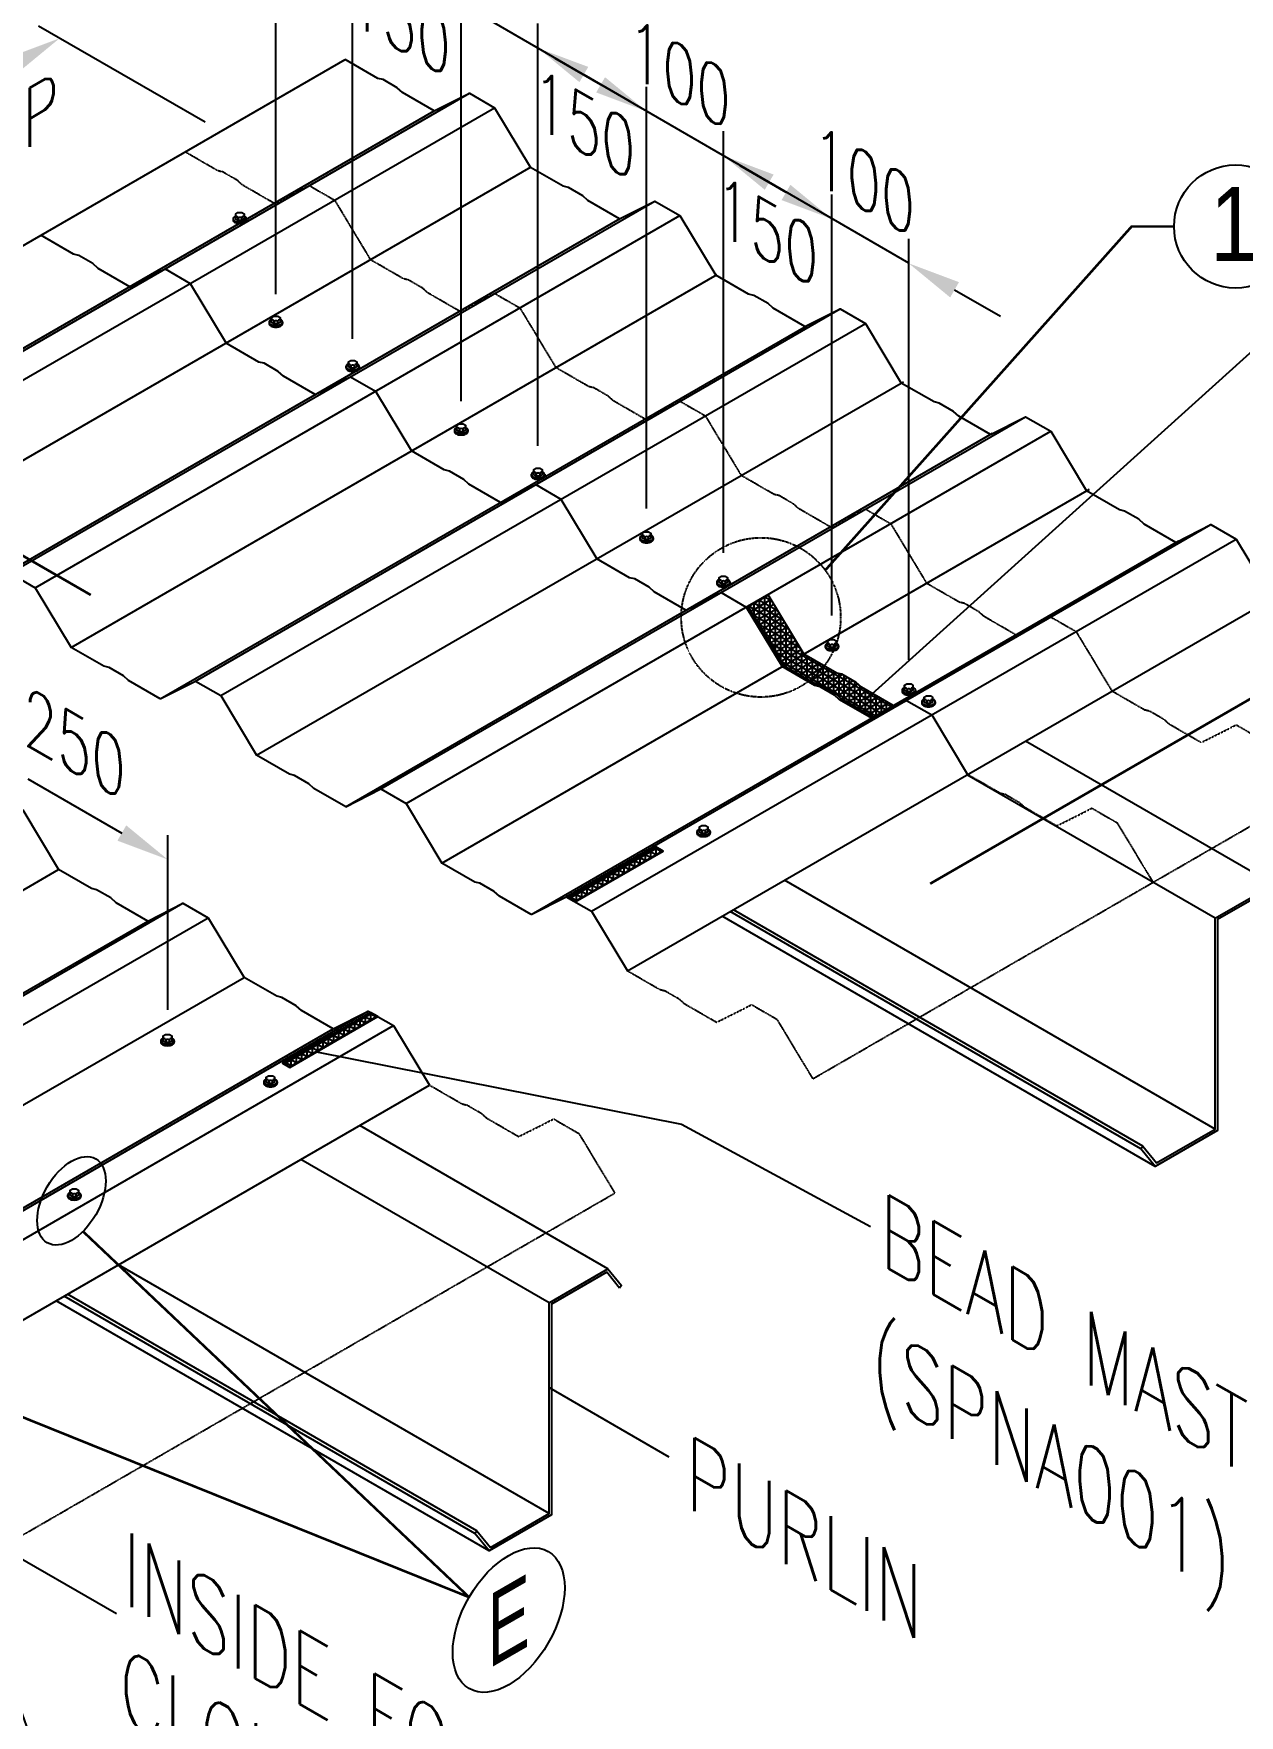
# Model space of a CAD drawing. Header units: millimetres. Extents: x 0 to 2669304, y -3314102 to 0.
# Drawn here: x 2655747 to 2660337, y -3231884 to -3225482 of the extents above; entities that cross this region are included whole.
import ezdxf
from ezdxf.enums import TextEntityAlignment as Align

# ---------------------------------------------------------------- set-up
doc = ezdxf.new("R2010")
doc.units = ezdxf.units.MM
doc.header["$LTSCALE"] = 0.4
doc.header["$MEASUREMENT"] = 0
for name, pattern in [('PHANTOM', [2.5, 1.25, -0.25, 0.25, -0.25, 0.25, -0.25]), ('SHM45-004$0$HIDDEN', [0.375, 0.25, -0.125]), ('SHM45-006$0$HIDDEN', [0.375, 0.25, -0.125])]:
    doc.linetypes.add(name, pattern=pattern)
for name, color, linetype in [('Dim', 7, 'Continuous'), ('MISCEL', 7, 'Continuous'), ('Screws', 3, 'Continuous'), ('SECONDARY', 6, 'Continuous'), ('SHEETING', 150, 'Continuous'), ('SHM45-006$0$SHEETING', 150, 'Continuous'), ('SHM45-006$0$TEXT', 7, 'Continuous')]:
    doc.layers.add(name, color=color, linetype=linetype)
doc.layers.add('TEXT', color=7, linetype='Continuous', lineweight=13)
doc.styles.add('HEADINGS', font='ARIALN.TTF', dxfattribs={"height": 25})
doc.styles.add('ROMANS', font='romans.shx')
doc.dimstyles.new('Standard 1', dxfattribs={"dimtxt": 2.5, "dimasz": 2, "dimexe": 1, "dimexo": 1, "dimgap": 0.5, "dimtad": 1, "dimdec": 0, "dimzin": 0, "dimdsep": 46, "dimtxsty": 'ROMANS', "dimcen": 0, "dimclrd": 2, "dimclre": 2, "dimadec": 0, "dimazin": 0, "dimtfac": 1, "dimtdec": 0, "dimtofl": 0, "dimtmove": 2, "dimatfit": 3, "dimfxl": 0, "dimtolj": 1, "dimtzin": 0, "dimarcsym": 0})

msp = doc.modelspace()

# ---------------------------------------------------------------- hatches: boundary and pattern name
at = {"layer": 'MISCEL'}
h = msp.add_hatch(dxfattribs=at)
h.set_pattern_fill('NET3', color=256, scale=161.227299, angle=30, style=0)
h.set_pattern_definition([(30, (2420196.907, -3269910.692), (-10.0767062, 17.4533671), []), (90, (2420196.907, -3269910.692), (-20.1534124, 4e-15), []), (150, (2420196.907, -3269910.692), (-10.0767062, -17.4533671), [])])
h.paths.add_polyline_path([(2658603.6014, -3227888.48), (2658679.4454, -3227844.6914), (2658542.6395, -3227617.6098), (2658466.7955, -3227661.3983)])
h.paths.add_polyline_path([(2658603.6014, -3227888.48), (2658728.2486, -3227960.4451), (2658804.5276, -3227916.4053), (2658679.8805, -3227844.4403)])
h.paths.add_polyline_path([(2658728.2486, -3227960.4451), (2658748.0641, -3227965.3035), (2658824.3432, -3227921.2638), (2658804.5276, -3227916.4053)])
h.paths.add_polyline_path([(2658748.0641, -3227965.3035), (2658802.2805, -3227996.6053), (2658878.5596, -3227952.5656), (2658824.3432, -3227921.2638)])
h.paths.add_polyline_path([(2658802.2805, -3227996.6053), (2658822.0961, -3228014.6279), (2658898.3751, -3227970.5882), (2658878.5596, -3227952.5656)])
h.paths.add_polyline_path([(2658942.7985, -3228084.3155), (2659019.0775, -3228040.2758), (2658898.3751, -3227970.5882), (2658822.0961, -3228014.6279)])
h = msp.add_hatch(dxfattribs=at)
h.set_pattern_fill('NET3', color=256, scale=161.637837, angle=30, style=0)
h.set_pattern_definition([(30, (2629183.726, -3252754.428), (-10.102365, 17.497809), []), (90, (2629183.726, -3252754.428), (-20.20473, 5e-15), []), (150, (2629183.726, -3252754.428), (-10.102365, -17.497809), [])])
h.paths.add_polyline_path([(2658115.7191, -3228578.5463), (2657781.0195, -3228771.3846), (2657808.3543, -3228787.895), (2658143.6108, -3228594.6496)])
h = msp.add_hatch(dxfattribs=at)
h.set_pattern_fill('NET3', color=256, scale=161.637837, angle=30, style=0)
h.set_pattern_definition([(30, (2628097.851, -3253383.995), (-10.102365, 17.497809), []), (90, (2628097.851, -3253383.995), (-20.20473, 5e-15), []), (150, (2628097.851, -3253383.995), (-10.102365, -17.497809), [])])
h.paths.add_polyline_path([(2657029.8446, -3229208.1137), (2656695.1449, -3229400.952), (2656722.4798, -3229417.4624), (2657057.7362, -3229224.2169)])

# ---------------------------------------------------------------- linework, layer by layer
at = {"color": 2}
msp.add_line((2656062.2227, -3231498.2154), (2654979.1628, -3230872.9105), dxfattribs=at)
msp.add_circle((2660323.2179, -3226216.5346, -1148.1806), 234.3208)
at = {"layer": 'Dim', "color": 2}
for p, q in [((2656668.9608, -3226474.6485), (2656668.9608, -3224864.7569)), ((2656961.6378, -3226643.6256), (2656961.6378, -3225033.734)), ((2657374.669, -3226882.13), (2657374.669, -3225275.3472)), ((2656399.8854, -3225819.7862, 5329.3333), (2655765.709, -3225453.6444, 5329.3333)), ((2657667.3459, -3227051.1071), (2657667.3459, -3225444.3243)), ((2657905.8434, -3225677.3088), (2657731.3097, -3225576.5417)), ((2657841.8796, -3225638.176), (2658016.4133, -3225738.9431)), ((2658080.3771, -3227289.6115), (2658080.3771, -3225684.9912)), ((2658373.054, -3227458.5886), (2658373.054, -3225853.9683)), ((2658611.5515, -3226087.0157), (2658437.0179, -3225986.2486)), ((2658547.5877, -3226047.82), (2658722.1214, -3226148.5871)), ((2658786.0852, -3227697.093), (2658786.0852, -3226094.6981)), ((2659078.7622, -3227866.0701), (2659078.7622, -3226263.6752)), ((2659253.2958, -3226457.5269), (2659427.8295, -3226558.294)), ((2655725.9147, -3228319.1506), (2656083.1218, -3228525.3842)), ((2656257.6555, -3229198.0201), (2656257.6555, -3228533.0666))]:
    msp.add_line(p, q, dxfattribs=at)
at = {"layer": 'Dim'}
msp.add_line((2659078.7622, -3226356.7598), (2656668.9608, -3224957.8416), dxfattribs=at)
at = {"layer": 'Dim', "color": 7, "linetype": 'PHANTOM', "ltscale": 0.2, "const_width": 9.6984}
for points, elevation in [([(2658760.9163, -3227525.1788), (2659927.3889, -3226216.5346), (2660088.8971, -3226216.5346)], -1148.1806), ([(2655964.8958, -3227619.2532), (2654280.7366, -3226646.9034), (2654617.5122, -3226452.4659)], 6365.9122)]:
    msp.add_lwpolyline(points, dxfattribs=dict(at, elevation=elevation))
for points in [[(2659160.1996, -3228718.483), (2661135.0541, -3227578.3003), (2660915.0147, -3227451.2605)], [(2655935.2615, -3230041.8804), (2657405.2884, -3231434.4098)], [(2655083.577, -3230498.2707), (2657405.2884, -3231434.4098)]]:
    msp.add_lwpolyline(points, dxfattribs=at)
at = {"layer": 'Dim', "color": 7, "linetype": 'PHANTOM', "ltscale": 0.2}
msp.add_circle((2658516.2036, -3227704.6113, -1148.1806), 303.4473, dxfattribs=at)
at = {"layer": 'Dim', "color": 7}
for centre, major_axis in [((2655891.4449, -3229925.4104), (-92.1776, -159.6563)), ((2657555.9568, -3231521.3983), (-150.6685, -260.9654))]:
    msp.add_ellipse(centre, major_axis=major_axis, ratio=0.577350269, dxfattribs=at)
at = {"layer": 'Dim', "color": 2}
for points in [[(2655654.9945, -3225571.8648, 5329.3333), (2655688.5835, -3225630.0427, 5329.3333), (2655846.3227, -3225500.1867, 5329.3333)], [(2657858.6741, -3225609.0871), (2657825.0851, -3225667.265), (2657667.3459, -3225537.409)], [(2657922.6379, -3225648.2198), (2657889.0489, -3225706.3977), (2658080.3771, -3225778.0758)], [(2658564.3822, -3226018.7311), (2658530.7932, -3226076.909), (2658373.054, -3225947.053)], [(2658628.3461, -3226057.9267), (2658594.757, -3226116.1046), (2658786.0852, -3226187.7827)], [(2659270.0903, -3226428.438), (2659236.5013, -3226486.6158), (2659078.7622, -3226356.7598)], [(2656099.9163, -3228496.2952), (2656066.3273, -3228554.4731), (2656257.6555, -3228626.1513)]]:
    msp.add_solid(points, dxfattribs=at)
at = {"layer": 'MISCEL', "elevation": -574.0054}
for points in [[(2658466.7955, -3227661.3983), (2658603.6014, -3227888.48)], [(2658542.6395, -3227617.6098), (2658542.6395, -3227617.6098), (2658679.4454, -3227844.6914)]]:
    msp.add_lwpolyline(points, dxfattribs=at)
at = {"layer": 'MISCEL'}
for points in [[(2659019.0775, -3228040.2758), (2658898.3751, -3227970.5882), (2658878.5596, -3227952.5656), (2658824.3432, -3227921.2638), (2658804.5276, -3227916.4053), (2658679.8805, -3227844.4403)], [(2658942.7985, -3228084.3155), (2658822.0961, -3228014.6279), (2658802.2805, -3227996.6053), (2658748.0641, -3227965.3035), (2658728.2486, -3227960.4451), (2658603.6014, -3227888.48)], [(2658115.7191, -3228578.5463), (2657781.0195, -3228771.3846), (2657808.3543, -3228787.895), (2658143.6108, -3228594.6496), (2658115.7191, -3228578.5463)], [(2657029.8446, -3229208.1137), (2656695.1449, -3229400.952), (2656722.4798, -3229417.4624), (2657057.7362, -3229224.2169), (2657029.8446, -3229208.1137)]]:
    msp.add_lwpolyline(points, dxfattribs=at)
at = {"layer": 'Screws', "color": 31, "elevation": -574.0054}
for points in [[(2656507.1561, -3226186.7968, 0.170568129), (2656508.7337, -3226191.2866, 0.104914199), (2656514.6154, -3226196.1013, 0.066614751), (2656522.3392, -3226198.8671, 0.052757401), (2656532.6238, -3226199.9553, 0.052757401), (2656542.9083, -3226198.8671, 0.066614751), (2656550.6322, -3226196.1013, 0.104914199), (2656556.5139, -3226191.2866, 0.170568129), (2656558.0915, -3226186.7968, 0.170568129), (2656556.5139, -3226182.3069, 0.104914199), (2656550.6322, -3226177.4922, 0.017760176), (2656548.6464, -3226176.554, 0.052757401)], [(2656516.6012, -3226176.554, 0.017760176), (2656514.6154, -3226177.4922, 0.104914199), (2656508.7337, -3226182.3069, 0.170568129), (2656507.1561, -3226186.7968, 0.170568129)], [(2656507.1561, -3226192.712, 0.170568129), (2656508.7337, -3226197.2019, 0.104914199), (2656514.6154, -3226202.0166, 0.066614751), (2656522.3392, -3226204.7824, 0.052757401), (2656532.6238, -3226205.8706, 0.052757401), (2656542.9083, -3226204.7824, 0.066614751), (2656550.6322, -3226202.0166, 0.104914199), (2656556.5139, -3226197.2019, 0.170568129), (2656558.0915, -3226192.712, 0.170568129)], [(2656653.3693, -3226570.3501, 0.017760176), (2656651.3834, -3226571.2884, 0.104914199), (2656645.5017, -3226576.103, 0.170568129), (2656643.9241, -3226580.5929, 0.170568129)], [(2656643.9241, -3226580.5929, 0.170568129), (2656645.5017, -3226585.0827, 0.104914199), (2656651.3834, -3226589.8974, 0.066614751), (2656659.1073, -3226592.6633, 0.052757401), (2656669.3918, -3226593.7515, 0.052757401), (2656679.6764, -3226592.6633, 0.066614751), (2656687.4002, -3226589.8974, 0.104914199), (2656693.282, -3226585.0827, 0.170568129), (2656694.8595, -3226580.5929, 0.170568129), (2656693.282, -3226576.103, 0.104914199), (2656687.4002, -3226571.2884, 0.017760176), (2656685.4144, -3226570.3501, 0.052757401)], [(2656643.9241, -3226586.5082, 0.170568129), (2656645.5017, -3226590.998, 0.104914199), (2656651.3834, -3226595.8127, 0.066614751), (2656659.1073, -3226598.5785, 0.052757401), (2656669.3918, -3226599.6667, 0.052757401), (2656679.6764, -3226598.5785, 0.066614751), (2656687.4002, -3226595.8127, 0.104914199), (2656693.282, -3226590.998, 0.170568129), (2656694.8595, -3226586.5082, 0.170568129)], [(2656945.7317, -3226739.1456, 0.017760176), (2656943.7459, -3226740.0839, 0.104914199), (2656937.8641, -3226744.8985, 0.170568129), (2656936.2865, -3226749.3884, 0.170568129)], [(2656936.2865, -3226749.3884, 0.170568129), (2656937.8641, -3226753.8783, 0.104914199), (2656943.7459, -3226758.6929, 0.066614751), (2656951.4697, -3226761.4588, 0.052757401), (2656961.7542, -3226762.547, 0.052757401), (2656972.0388, -3226761.4588, 0.066614751), (2656979.7626, -3226758.6929, 0.104914199), (2656985.6444, -3226753.8783, 0.170568129), (2656987.2219, -3226749.3884, 0.170568129), (2656985.6444, -3226744.8985, 0.104914199), (2656979.7626, -3226740.0839, 0.017760176), (2656977.7768, -3226739.1456, 0.052757401)], [(2656936.2865, -3226755.3037, 0.170568129), (2656937.8641, -3226759.7936, 0.104914199), (2656943.7459, -3226764.6082, 0.066614751), (2656951.4697, -3226767.3741, 0.052757401), (2656961.7542, -3226768.4623, 0.052757401), (2656972.0388, -3226767.3741, 0.066614751), (2656979.7626, -3226764.6082, 0.104914199), (2656985.6444, -3226759.7936, 0.170568129), (2656987.2219, -3226755.3037, 0.170568129)], [(2657359.0774, -3226980.9063, 0.017760176), (2657357.0916, -3226981.8445, 0.104914199), (2657351.2098, -3226986.6592, 0.170568129), (2657349.6323, -3226991.149, 0.170568129)], [(2657349.6323, -3226991.149, 0.170568129), (2657351.2098, -3226995.6389, 0.104914199), (2657357.0916, -3227000.4535, 0.066614751), (2657364.8154, -3227003.2194, 0.052757401), (2657375.1, -3227004.3076, 0.052757401), (2657385.3845, -3227003.2194, 0.066614751), (2657393.1083, -3227000.4535, 0.104914199), (2657398.9901, -3226995.6389, 0.170568129), (2657400.5676, -3226991.149, 0.170568129), (2657398.9901, -3226986.6592, 0.104914199), (2657393.1083, -3226981.8445, 0.017760176), (2657391.1225, -3226980.9063, 0.052757401)], [(2657349.6323, -3226997.0643, 0.170568129), (2657351.2098, -3227001.5542, 0.104914199), (2657357.0916, -3227006.3688, 0.066614751), (2657364.8154, -3227009.1347, 0.052757401), (2657375.1, -3227010.2229, 0.052757401), (2657385.3845, -3227009.1347, 0.066614751), (2657393.1083, -3227006.3688, 0.104914199), (2657398.9901, -3227001.5542, 0.170568129), (2657400.5676, -3226997.0643, 0.170568129)], [(2657651.4398, -3227149.7018, 0.017760176), (2657649.454, -3227150.64, 0.104914199), (2657643.5722, -3227155.4547, 0.170568129), (2657641.9947, -3227159.9445, 0.170568129)], [(2657641.9947, -3227159.9445, 0.170568129), (2657643.5722, -3227164.4344, 0.104914199), (2657649.454, -3227169.2491, 0.066614751), (2657657.1778, -3227172.0149, 0.052757401), (2657667.4624, -3227173.1031, 0.052757401), (2657677.7469, -3227172.0149, 0.066614751), (2657685.4707, -3227169.2491, 0.104914199), (2657691.3525, -3227164.4344, 0.170568129), (2657692.9301, -3227159.9445, 0.170568129), (2657691.3525, -3227155.4547, 0.104914199), (2657685.4707, -3227150.64, 0.017760176), (2657683.4849, -3227149.7018, 0.052757401)], [(2657641.9947, -3227165.8598, 0.170568129), (2657643.5722, -3227170.3497, 0.104914199), (2657649.454, -3227175.1643, 0.066614751), (2657657.1778, -3227177.9302, 0.052757401), (2657667.4624, -3227179.0184, 0.052757401), (2657677.7469, -3227177.9302, 0.066614751), (2657685.4707, -3227175.1643, 0.104914199), (2657691.3525, -3227170.3497, 0.170568129), (2657692.9301, -3227165.8598, 0.170568129)], [(2658055.3404, -3227401.7052, 0.170568129), (2658056.9179, -3227406.195, 0.104914199), (2658062.7997, -3227411.0097, 0.066614751), (2658070.5235, -3227413.7755, 0.052757401), (2658080.8081, -3227414.8637, 0.052757401), (2658091.0926, -3227413.7755, 0.066614751), (2658098.8165, -3227411.0097, 0.104914199), (2658104.6982, -3227406.195, 0.170568129), (2658106.2758, -3227401.7052, 0.170568129), (2658104.6982, -3227397.2153, 0.104914199), (2658098.8165, -3227392.4006, 0.017760176), (2658096.8306, -3227391.4624, 0.052757401)], [(2658064.7855, -3227391.4624, 0.017760176), (2658062.7997, -3227392.4006, 0.104914199), (2658056.9179, -3227397.2153, 0.170568129), (2658055.3404, -3227401.7052, 0.170568129)], [(2658055.3404, -3227407.6204, 0.170568129), (2658056.9179, -3227412.1103, 0.104914199), (2658062.7997, -3227416.925, 0.066614751), (2658070.5235, -3227419.6908, 0.052757401), (2658080.8081, -3227420.779, 0.052757401), (2658091.0926, -3227419.6908, 0.066614751), (2658098.8165, -3227416.925, 0.104914199), (2658104.6982, -3227412.1103, 0.170568129), (2658106.2758, -3227407.6204, 0.170568129)], [(2658357.1479, -3227560.2579, 0.017760176), (2658355.1621, -3227561.1962, 0.104914199), (2658349.2803, -3227566.0108, 0.170568129), (2658347.7028, -3227570.5007, 0.170568129)], [(2658347.7028, -3227570.5007, 0.170568129), (2658349.2803, -3227574.9905, 0.104914199), (2658355.1621, -3227579.8052, 0.066614751), (2658362.8859, -3227582.571, 0.052757401), (2658373.1705, -3227583.6592, 0.052757401), (2658383.455, -3227582.571, 0.066614751), (2658391.1789, -3227579.8052, 0.104914199), (2658397.0606, -3227574.9905, 0.170568129), (2658398.6382, -3227570.5007, 0.170568129), (2658397.0606, -3227566.0108, 0.104914199), (2658391.1789, -3227561.1962, 0.017760176), (2658389.193, -3227560.2579, 0.052757401)], [(2658347.7028, -3227576.416, 0.170568129), (2658349.2803, -3227580.9058, 0.104914199), (2658355.1621, -3227585.7205, 0.066614751), (2658362.8859, -3227588.4863, 0.052757401), (2658373.1705, -3227589.5745, 0.052757401), (2658383.455, -3227588.4863, 0.066614751), (2658391.1789, -3227585.7205, 0.104914199), (2658397.0606, -3227580.9058, 0.170568129), (2658398.6382, -3227576.416, 0.170568129)], [(2656241.0008, -3229305.6494, 0.017760176), (2656239.015, -3229306.5877, 0.104914199), (2656233.1332, -3229311.4023, 0.170568129), (2656231.5556, -3229315.8922, 0.170568129)], [(2656231.5556, -3229315.8922, 0.170568129), (2656233.1332, -3229320.3821, 0.104914199), (2656239.015, -3229325.1967, 0.066614751), (2656246.7388, -3229327.9626, 0.052757401), (2656257.0233, -3229329.0508, 0.052757401), (2656267.3079, -3229327.9626, 0.066614751), (2656275.0317, -3229325.1967, 0.104914199), (2656280.9135, -3229320.3821, 0.170568129), (2656282.491, -3229315.8922, 0.170568129), (2656280.9135, -3229311.4023, 0.104914199), (2656275.0317, -3229306.5877, 0.017760176), (2656273.0459, -3229305.6494, 0.052757401)], [(2656231.5556, -3229321.8075, 0.170568129), (2656233.1332, -3229326.2974, 0.104914199), (2656239.015, -3229331.112, 0.066614751), (2656246.7388, -3229333.8779, 0.052757401), (2656257.0233, -3229334.9661, 0.052757401), (2656267.3079, -3229333.8779, 0.066614751), (2656275.0317, -3229331.112, 0.104914199), (2656280.9135, -3229326.2974, 0.170568129), (2656282.491, -3229321.8075, 0.170568129)]]:
    msp.add_lwpolyline(points, format="xyb", dxfattribs=at)
for points in [[(2656507.1561, -3226186.7968), (2656507.1561, -3226192.712)], [(2656548.6464, -3226177.9625), (2656548.6464, -3226180.6089), (2656548.6464, -3226188.0287), (2656539.0495, -3226193.5694), (2656526.1981, -3226193.5694), (2656516.6012, -3226188.0287), (2656516.6012, -3226180.6089), (2656516.6012, -3226177.9625)], [(2656522.2438, -3226179.5424), (2656521.4508, -3226179.0845)], [(2656526.1981, -3226184.3837), (2656526.1981, -3226193.5083)], [(2656539.0495, -3226184.3837), (2656539.0495, -3226193.5694)], [(2656558.0915, -3226186.7968), (2656558.0915, -3226192.712)], [(2656643.9241, -3226580.5929), (2656643.9241, -3226586.5082)], [(2656685.4144, -3226571.7586), (2656685.4144, -3226574.405), (2656685.4144, -3226581.8248), (2656675.8176, -3226587.3655), (2656662.9661, -3226587.3655), (2656653.3693, -3226581.8248), (2656653.3693, -3226574.405), (2656653.3693, -3226571.7586)], [(2656659.0119, -3226573.3386), (2656658.2188, -3226572.8807)], [(2656662.9661, -3226578.1799), (2656662.9661, -3226587.3044)], [(2656675.8176, -3226578.1799), (2656675.8176, -3226587.3655)], [(2656694.8595, -3226580.5929), (2656694.8595, -3226586.5082)], [(2656936.2865, -3226749.3884), (2656936.2865, -3226755.3037)], [(2656977.7768, -3226740.5542), (2656977.7768, -3226743.2005), (2656977.7768, -3226750.6203), (2656968.18, -3226756.1611), (2656955.3285, -3226756.1611), (2656945.7317, -3226750.6203), (2656945.7317, -3226743.2005), (2656945.7317, -3226740.5542)], [(2656951.3743, -3226742.1341), (2656950.5812, -3226741.6762)], [(2656955.3285, -3226746.9754), (2656955.3285, -3226756.0999)], [(2656968.18, -3226746.9754), (2656968.18, -3226756.1611)], [(2656987.2219, -3226749.3884), (2656987.2219, -3226755.3037)], [(2657349.6323, -3226991.149), (2657349.6323, -3226997.0643)], [(2657391.1225, -3226982.3148), (2657391.1225, -3226984.9611), (2657391.1225, -3226992.381), (2657381.5257, -3226997.9217), (2657368.6742, -3226997.9217), (2657359.0774, -3226992.381), (2657359.0774, -3226984.9611), (2657359.0774, -3226982.3148)], [(2657364.72, -3226983.8947), (2657363.9269, -3226983.4368)], [(2657368.6742, -3226988.736), (2657368.6742, -3226997.8605)], [(2657381.5257, -3226988.736), (2657381.5257, -3226997.9217)], [(2657400.5676, -3226991.149), (2657400.5676, -3226997.0643)], [(2657641.9947, -3227159.9445), (2657641.9947, -3227165.8598)], [(2657683.4849, -3227151.1103), (2657683.4849, -3227153.7567), (2657683.4849, -3227161.1765), (2657673.8881, -3227166.7172), (2657661.0366, -3227166.7172), (2657651.4398, -3227161.1765), (2657651.4398, -3227153.7567), (2657651.4398, -3227151.1103)], [(2657657.0824, -3227152.6902), (2657656.2893, -3227152.2323)], [(2657661.0366, -3227157.5315), (2657661.0366, -3227166.6561)], [(2657673.8881, -3227157.5315), (2657673.8881, -3227166.7172)], [(2657692.9301, -3227159.9445), (2657692.9301, -3227165.8598)], [(2658055.3404, -3227401.7052), (2658055.3404, -3227407.6204)], [(2658096.8306, -3227392.8709), (2658096.8306, -3227395.5173), (2658096.8306, -3227402.9371), (2658087.2338, -3227408.4778), (2658074.3823, -3227408.4778), (2658064.7855, -3227402.9371), (2658064.7855, -3227395.5173), (2658064.7855, -3227392.8709)], [(2658070.4281, -3227394.4508), (2658069.635, -3227393.9929)], [(2658074.3823, -3227399.2921), (2658074.3823, -3227408.4167)], [(2658087.2338, -3227399.2921), (2658087.2338, -3227408.4778)], [(2658106.2758, -3227401.7052), (2658106.2758, -3227407.6204)], [(2658347.7028, -3227570.5007), (2658347.7028, -3227576.416)], [(2658389.193, -3227561.6664), (2658389.193, -3227564.3128), (2658389.193, -3227571.7326), (2658379.5962, -3227577.2733), (2658366.7448, -3227577.2733), (2658357.1479, -3227571.7326), (2658357.1479, -3227564.3128), (2658357.1479, -3227561.6664)], [(2658362.7905, -3227563.2464), (2658361.9974, -3227562.7885)], [(2658366.7448, -3227568.0877), (2658366.7448, -3227577.2122)], [(2658379.5962, -3227568.0877), (2658379.5962, -3227577.2733)], [(2658398.6382, -3227570.5007), (2658398.6382, -3227576.416)], [(2656231.5556, -3229315.8922), (2656231.5556, -3229321.8075)], [(2656273.0459, -3229307.058), (2656273.0459, -3229309.7043), (2656273.0459, -3229317.1241), (2656263.4491, -3229322.6649), (2656250.5976, -3229322.6649), (2656241.0008, -3229317.1241), (2656241.0008, -3229309.7043), (2656241.0008, -3229307.058)], [(2656246.6434, -3229308.6379), (2656245.8503, -3229308.18)], [(2656250.5976, -3229313.4792), (2656250.5976, -3229322.6037)], [(2656263.4491, -3229313.4792), (2656263.4491, -3229322.6649)], [(2656282.491, -3229315.8922), (2656282.491, -3229321.8075)]]:
    msp.add_lwpolyline(points, dxfattribs=at)
for points in [[(2656516.6012, -3226176.2847), (2656516.6012, -3226168.8649), (2656525.3236, -3226163.829), (2656539.924, -3226163.829), (2656548.6464, -3226168.8649), (2656548.6464, -3226176.2847), (2656548.6464, -3226177.9625, 0.316421816), (2656539.0495, -3226184.3837, 0.400106476), (2656526.1981, -3226184.3837, 0.316421816), (2656516.6012, -3226177.9625)], [(2656653.3693, -3226570.0808), (2656653.3693, -3226562.661), (2656662.0916, -3226557.6251), (2656676.692, -3226557.6251), (2656685.4144, -3226562.661), (2656685.4144, -3226570.0808), (2656685.4144, -3226571.7586, 0.316421816), (2656675.8176, -3226578.1799, 0.400106476), (2656662.9661, -3226578.1799, 0.316421816), (2656653.3693, -3226571.7586)], [(2656945.7317, -3226738.8763), (2656945.7317, -3226731.4565), (2656954.4541, -3226726.4207), (2656969.0544, -3226726.4207), (2656977.7768, -3226731.4565), (2656977.7768, -3226738.8763), (2656977.7768, -3226740.5542, 0.316421816), (2656968.18, -3226746.9754, 0.400106476), (2656955.3285, -3226746.9754, 0.316421816), (2656945.7317, -3226740.5542)], [(2657359.0774, -3226980.6369), (2657359.0774, -3226973.2171), (2657367.7998, -3226968.1813), (2657382.4001, -3226968.1813), (2657391.1225, -3226973.2171), (2657391.1225, -3226980.6369), (2657391.1225, -3226982.3148, 0.316421816), (2657381.5257, -3226988.736, 0.400106476), (2657368.6742, -3226988.736, 0.316421816), (2657359.0774, -3226982.3148)], [(2657651.4398, -3227149.4325), (2657651.4398, -3227142.0127), (2657660.1622, -3227136.9768), (2657674.7626, -3227136.9768), (2657683.4849, -3227142.0127), (2657683.4849, -3227149.4325), (2657683.4849, -3227151.1103, 0.316421816), (2657673.8881, -3227157.5315, 0.400106476), (2657661.0366, -3227157.5315, 0.316421816), (2657651.4398, -3227151.1103)], [(2658064.7855, -3227391.1931), (2658064.7855, -3227383.7733), (2658073.5079, -3227378.7374), (2658088.1083, -3227378.7374), (2658096.8306, -3227383.7733), (2658096.8306, -3227391.1931), (2658096.8306, -3227392.8709, 0.316421816), (2658087.2338, -3227399.2921, 0.400106476), (2658074.3823, -3227399.2921, 0.316421816), (2658064.7855, -3227392.8709)], [(2658357.1479, -3227559.9886), (2658357.1479, -3227552.5688), (2658365.8703, -3227547.5329), (2658380.4707, -3227547.5329), (2658389.193, -3227552.5688), (2658389.193, -3227559.9886), (2658389.193, -3227561.6664, 0.316421816), (2658379.5962, -3227568.0877, 0.400106476), (2658366.7448, -3227568.0877, 0.316421816), (2658357.1479, -3227561.6664)], [(2656241.0008, -3229305.3801), (2656241.0008, -3229297.9603), (2656249.7231, -3229292.9245), (2656264.3235, -3229292.9245), (2656273.0459, -3229297.9603), (2656273.0459, -3229305.3801), (2656273.0459, -3229307.058, 0.316421816), (2656263.4491, -3229313.4792, 0.400106476), (2656250.5976, -3229313.4792, 0.316421816), (2656241.0008, -3229307.058)]]:
    msp.add_lwpolyline(points, format="xyb", close=True, dxfattribs=at)
at = {"layer": 'Screws', "color": 31}
for points in [[(2658770.4936, -3227801.7492), (2658770.4936, -3227794.3294), (2658779.216, -3227789.2935), (2658793.8164, -3227789.2935), (2658802.5388, -3227794.3294), (2658802.5388, -3227801.7492), (2658802.5388, -3227803.4271, 0.316421816), (2658792.9419, -3227809.8483, 0.400106476), (2658780.0905, -3227809.8483, 0.316421816), (2658770.4936, -3227803.4271)], [(2659062.8561, -3227970.5447), (2659062.8561, -3227963.1249), (2659071.5784, -3227958.0891), (2659086.1788, -3227958.0891), (2659094.9012, -3227963.1249), (2659094.9012, -3227970.5447), (2659094.9012, -3227972.2226, 0.316421816), (2659085.3044, -3227978.6438, 0.400106476), (2659072.4529, -3227978.6438, 0.316421816), (2659062.8561, -3227972.2226)]]:
    msp.add_lwpolyline(points, format="xyb", close=True, dxfattribs=at)
for points in [[(2658770.4936, -3227802.0185, 0.017760176), (2658768.5078, -3227802.9568, 0.104914199), (2658762.626, -3227807.7714, 0.170568129), (2658761.0485, -3227812.2613, 0.170568129)], [(2658761.0485, -3227812.2613, 0.170568129), (2658762.626, -3227816.7512, 0.104914199), (2658768.5078, -3227821.5658, 0.066614751), (2658776.2316, -3227824.3317, 0.052757401), (2658786.5162, -3227825.4199, 0.052757401), (2658796.8007, -3227824.3317, 0.066614751), (2658804.5246, -3227821.5658, 0.104914199), (2658810.4063, -3227816.7512, 0.170568129), (2658811.9839, -3227812.2613, 0.170568129), (2658810.4063, -3227807.7714, 0.104914199), (2658804.5246, -3227802.9568, 0.017760176), (2658802.5388, -3227802.0185, 0.052757401)], [(2658761.0485, -3227818.1766, 0.170568129), (2658762.626, -3227822.6664, 0.104914199), (2658768.5078, -3227827.4811, 0.066614751), (2658776.2316, -3227830.247, 0.052757401), (2658786.5162, -3227831.3352, 0.052757401), (2658796.8007, -3227830.247, 0.066614751), (2658804.5246, -3227827.4811, 0.104914199), (2658810.4063, -3227822.6664, 0.170568129), (2658811.9839, -3227818.1766, 0.170568129)], [(2659062.8561, -3227970.814, 0.017760176), (2659060.8702, -3227971.7523, 0.104914199), (2659054.9885, -3227976.5669, 0.170568129), (2659053.4109, -3227981.0568, 0.170568129)], [(2659053.4109, -3227981.0568, 0.170568129), (2659054.9885, -3227985.5467, 0.104914199), (2659060.8702, -3227990.3613, 0.066614751), (2659068.5941, -3227993.1272, 0.052757401), (2659078.8786, -3227994.2154, 0.052757401), (2659089.1632, -3227993.1272, 0.066614751), (2659096.887, -3227990.3613, 0.104914199), (2659102.7688, -3227985.5467, 0.170568129), (2659104.3463, -3227981.0568, 0.170568129), (2659102.7688, -3227976.5669, 0.104914199), (2659096.887, -3227971.7523, 0.017760176), (2659094.9012, -3227970.814, 0.052757401)], [(2659053.4109, -3227986.9721, 0.170568129), (2659054.9885, -3227991.462, 0.104914199), (2659060.8702, -3227996.2766, 0.066614751), (2659068.5941, -3227999.0425, 0.052757401), (2659078.8786, -3228000.1307, 0.052757401), (2659089.1632, -3227999.0425, 0.066614751), (2659096.887, -3227996.2766, 0.104914199), (2659102.7688, -3227991.462, 0.170568129), (2659104.3463, -3227986.9721, 0.170568129)]]:
    msp.add_lwpolyline(points, format="xyb", dxfattribs=at)
for points in [[(2658761.0485, -3227812.2613), (2658761.0485, -3227818.1766)], [(2658802.5388, -3227803.4271), (2658802.5388, -3227806.0734), (2658802.5388, -3227813.4932), (2658792.9419, -3227819.034), (2658780.0905, -3227819.034), (2658770.4936, -3227813.4932), (2658770.4936, -3227806.0734), (2658770.4936, -3227803.4271)], [(2658776.1362, -3227805.007), (2658775.3432, -3227804.5491)], [(2658780.0905, -3227809.8483), (2658780.0905, -3227818.9728)], [(2658792.9419, -3227809.8483), (2658792.9419, -3227819.034)], [(2658811.9839, -3227812.2613), (2658811.9839, -3227818.1766)], [(2659053.4109, -3227981.0568), (2659053.4109, -3227986.9721)], [(2659094.9012, -3227972.2226), (2659094.9012, -3227974.8689), (2659094.9012, -3227982.2887), (2659085.3044, -3227987.8295), (2659072.4529, -3227987.8295), (2659062.8561, -3227982.2887), (2659062.8561, -3227974.8689), (2659062.8561, -3227972.2226)], [(2659068.4987, -3227973.8025), (2659067.7056, -3227973.3446)], [(2659072.4529, -3227978.6438), (2659072.4529, -3227987.7683)], [(2659085.3044, -3227978.6438), (2659085.3044, -3227987.8295)], [(2659104.3463, -3227981.0568), (2659104.3463, -3227986.9721)]]:
    msp.add_lwpolyline(points, dxfattribs=at)
at = {"layer": 'Screws', "color": 113, "elevation": -574.1752}
for points in [[(2659128.3015, -3228026.0273, 0.170568129), (2659129.8795, -3228030.5185, 0.104914199), (2659135.763, -3228035.3346, 0.066614751), (2659143.4891, -3228038.1013, 0.052757401), (2659153.7767, -3228039.1898, 0.052757401), (2659164.0643, -3228038.1013, 0.066614751), (2659171.7904, -3228035.3346, 0.104914199), (2659177.6739, -3228030.5185, 0.170568129), (2659179.2519, -3228026.0273, 0.170568129), (2659177.6739, -3228021.5362, 0.104914199), (2659171.7904, -3228016.7201, 0.017760176), (2659169.804, -3228015.7816, 0.052757401)], [(2659137.7494, -3228015.7816, 0.017760176), (2659135.763, -3228016.7201, 0.104914199), (2659129.8795, -3228021.5362, 0.170568129), (2659128.3015, -3228026.0273, 0.170568129)], [(2659128.3015, -3228031.9444, 0.170568129), (2659129.8795, -3228036.4356, 0.104914199), (2659135.763, -3228041.2517, 0.066614751), (2659143.4891, -3228044.0183, 0.052757401), (2659153.7767, -3228045.1069, 0.052757401), (2659164.0643, -3228044.0183, 0.066614751), (2659171.7904, -3228041.2517, 0.104914199), (2659177.6739, -3228036.4356, 0.170568129), (2659179.2519, -3228031.9444, 0.170568129)], [(2658272.3803, -3228520.1937, 0.170568129), (2658273.9583, -3228524.6848, 0.104914199), (2658279.8418, -3228529.5009, 0.066614751), (2658287.568, -3228532.2676, 0.052757401), (2658297.8556, -3228533.3561, 0.052757401), (2658308.1432, -3228532.2676, 0.066614751), (2658315.8693, -3228529.5009, 0.104914199), (2658321.7528, -3228524.6848, 0.170568129), (2658323.3308, -3228520.1937, 0.170568129), (2658321.7528, -3228515.7025, 0.104914199), (2658315.8693, -3228510.8864, 0.017760176), (2658313.8829, -3228509.9479, 0.052757401)], [(2658281.8283, -3228509.9479, 0.017760176), (2658279.8418, -3228510.8864, 0.104914199), (2658273.9583, -3228515.7025, 0.170568129), (2658272.3803, -3228520.1937, 0.170568129)], [(2658272.3803, -3228526.1107, 0.170568129), (2658273.9583, -3228530.6019, 0.104914199), (2658279.8418, -3228535.418, 0.066614751), (2658287.568, -3228538.1846, 0.052757401), (2658297.8556, -3228539.2732, 0.052757401), (2658308.1432, -3228538.1846, 0.066614751), (2658315.8693, -3228535.418, 0.104914199), (2658321.7528, -3228530.6019, 0.170568129), (2658323.3308, -3228526.1107, 0.170568129)], [(2656623.4498, -3229472.2041, 0.170568129), (2656625.0278, -3229476.6953, 0.104914199), (2656630.9113, -3229481.5114, 0.066614751), (2656638.6374, -3229484.2781, 0.052757401), (2656648.925, -3229485.3666, 0.052757401), (2656659.2126, -3229484.2781, 0.066614751), (2656666.9387, -3229481.5114, 0.104914199), (2656672.8222, -3229476.6953, 0.170568129), (2656674.4003, -3229472.2041, 0.170568129), (2656672.8222, -3229467.7129, 0.104914199), (2656666.9387, -3229462.8969, 0.017760176), (2656664.9523, -3229461.9583, 0.052757401)], [(2656632.8977, -3229461.9583, 0.017760176), (2656630.9113, -3229462.8969, 0.104914199), (2656625.0278, -3229467.7129, 0.170568129), (2656623.4498, -3229472.2041, 0.170568129)], [(2656623.4498, -3229478.1212, 0.170568129), (2656625.0278, -3229482.6124, 0.104914199), (2656630.9113, -3229487.4284, 0.066614751), (2656638.6374, -3229490.1951, 0.052757401), (2656648.925, -3229491.2836, 0.052757401), (2656659.2126, -3229490.1951, 0.066614751), (2656666.9387, -3229487.4284, 0.104914199), (2656672.8222, -3229482.6124, 0.170568129), (2656674.4003, -3229478.1212, 0.170568129)], [(2655876.7067, -3229903.3365, 0.170568129), (2655878.2847, -3229907.8276, 0.104914199), (2655884.1682, -3229912.6437, 0.066614751), (2655891.8944, -3229915.4104, 0.052757401), (2655902.182, -3229916.4989, 0.052757401), (2655912.4696, -3229915.4104, 0.066614751), (2655920.1957, -3229912.6437, 0.104914199), (2655926.0792, -3229907.8276, 0.170568129), (2655927.6572, -3229903.3365, 0.170568129), (2655926.0792, -3229898.8453, 0.104914199), (2655920.1957, -3229894.0292, 0.017760176), (2655918.2093, -3229893.0907, 0.052757401)], [(2655886.1547, -3229893.0907, 0.017760176), (2655884.1682, -3229894.0292, 0.104914199), (2655878.2847, -3229898.8453, 0.170568129), (2655876.7067, -3229903.3365, 0.170568129)], [(2655876.7067, -3229909.2535, 0.170568129), (2655878.2847, -3229913.7447, 0.104914199), (2655884.1682, -3229918.5608, 0.066614751), (2655891.8944, -3229921.3274, 0.052757401), (2655902.182, -3229922.416, 0.052757401), (2655912.4696, -3229921.3274, 0.066614751), (2655920.1957, -3229918.5608, 0.104914199), (2655926.0792, -3229913.7447, 0.170568129), (2655927.6572, -3229909.2535, 0.170568129)]]:
    msp.add_lwpolyline(points, format="xyb", dxfattribs=at)
for points in [[(2659128.3015, -3228026.0273), (2659128.3015, -3228031.9444)], [(2659169.804, -3228017.1905), (2659169.804, -3228019.8376), (2659169.804, -3228027.2596), (2659160.2043, -3228032.802), (2659147.3491, -3228032.802), (2659137.7494, -3228027.2596), (2659137.7494, -3228019.8376), (2659137.7494, -3228017.1905)], [(2659143.3937, -3228018.7709), (2659142.6004, -3228018.3129)], [(2659147.3491, -3228023.6136), (2659147.3491, -3228032.7409)], [(2659160.2043, -3228023.6136), (2659160.2043, -3228032.802)], [(2659179.2519, -3228026.0273), (2659179.2519, -3228031.9444)], [(2658272.3803, -3228520.1937), (2658272.3803, -3228526.1107)], [(2658313.8829, -3228511.3568), (2658313.8829, -3228514.004), (2658313.8829, -3228521.426), (2658304.2832, -3228526.9683), (2658291.4279, -3228526.9683), (2658281.8283, -3228521.426), (2658281.8283, -3228514.004), (2658281.8283, -3228511.3568)], [(2658287.4725, -3228512.9372), (2658286.6792, -3228512.4792)], [(2658291.4279, -3228517.7799), (2658291.4279, -3228526.9072)], [(2658304.2832, -3228517.7799), (2658304.2832, -3228526.9683)], [(2658323.3308, -3228520.1937), (2658323.3308, -3228526.1107)], [(2656664.9523, -3229463.3673), (2656664.9523, -3229466.0144), (2656664.9523, -3229473.4364), (2656655.3527, -3229478.9788), (2656642.4974, -3229478.9788), (2656632.8977, -3229473.4364), (2656632.8977, -3229466.0144), (2656632.8977, -3229463.3673)], [(2656638.542, -3229464.9477), (2656637.7487, -3229464.4896)], [(2656623.4498, -3229472.2041), (2656623.4498, -3229478.1212)], [(2656642.4974, -3229469.7904), (2656642.4974, -3229478.9176)], [(2656655.3527, -3229469.7904), (2656655.3527, -3229478.9788)], [(2656674.4003, -3229472.2041), (2656674.4003, -3229478.1212)], [(2655876.7067, -3229903.3365), (2655876.7067, -3229909.2535)], [(2655918.2093, -3229894.4996), (2655918.2093, -3229897.1467), (2655918.2093, -3229904.5688), (2655908.6096, -3229910.1111), (2655895.7543, -3229910.1111), (2655886.1547, -3229904.5688), (2655886.1547, -3229897.1467), (2655886.1547, -3229894.4996)], [(2655891.7989, -3229896.08), (2655891.0056, -3229895.622)], [(2655895.7543, -3229900.9227), (2655895.7543, -3229910.05)], [(2655908.6096, -3229900.9227), (2655908.6096, -3229910.1111)], [(2655927.6572, -3229903.3365), (2655927.6572, -3229909.2535)]]:
    msp.add_lwpolyline(points, dxfattribs=at)
for points in [[(2659137.7494, -3228015.5122), (2659137.7494, -3228008.0902), (2659146.4744, -3228003.0528), (2659161.0791, -3228003.0528), (2659169.804, -3228008.0902), (2659169.804, -3228015.5122), (2659169.804, -3228017.1905, 0.316421816), (2659160.2043, -3228023.6136, 0.400106476), (2659147.3491, -3228023.6136, 0.316421816), (2659137.7494, -3228017.1905)], [(2658281.8283, -3228509.6785), (2658281.8283, -3228502.2565), (2658290.5532, -3228497.2191), (2658305.1579, -3228497.2191), (2658313.8829, -3228502.2565), (2658313.8829, -3228509.6785), (2658313.8829, -3228511.3568, 0.316421816), (2658304.2832, -3228517.7799, 0.400106476), (2658291.4279, -3228517.7799, 0.316421816), (2658281.8283, -3228511.3568)], [(2656632.8977, -3229461.6889), (2656632.8977, -3229454.2669), (2656641.6227, -3229449.2296), (2656656.2274, -3229449.2296), (2656664.9523, -3229454.2669), (2656664.9523, -3229461.6889), (2656664.9523, -3229463.3673, 0.316421816), (2656655.3527, -3229469.7904, 0.400106476), (2656642.4974, -3229469.7904, 0.316421816), (2656632.8977, -3229463.3673)], [(2655886.1547, -3229892.8213), (2655886.1547, -3229885.3993), (2655894.8796, -3229880.3619), (2655909.4843, -3229880.3619), (2655918.2093, -3229885.3993), (2655918.2093, -3229892.8213), (2655918.2093, -3229894.4996, 0.316421816), (2655908.6096, -3229900.9227, 0.400106476), (2655895.7543, -3229900.9227, 0.316421816), (2655886.1547, -3229894.4996)]]:
    msp.add_lwpolyline(points, format="xyb", close=True, dxfattribs=at)
at = {"layer": 'SECONDARY'}
for p, q in [((2660468.8459, -3228720.8652, 6477.344), (2659523.8984, -3228175.2996, 6477.344)), ((2660245.3072, -3228849.9254, 6477.344), (2659300.3597, -3228304.3597, 6477.344)), ((2660245.3072, -3229652.116, 6477.344), (2658605.6422, -3228705.455, 6477.344)), ((2659970.4015, -3229717.861, 6477.344), (2658411.2525, -3228817.6859, 6477.344)), ((2660016.8859, -3229794.2796, 6477.344), (2658368.3143, -3228842.4763, 6477.344)), ((2659962.8928, -3229727.7276, 6477.344), (2658398.9535, -3228824.7868, 6477.344)), ((2657933.5166, -3230184.6383, 6477.344), (2656988.5691, -3229639.0726, 6477.344)), ((2657709.9779, -3230313.6984, 6477.344), (2656765.0304, -3229768.1327, 6477.344)), ((2657709.9779, -3231115.889, 6477.344), (2656070.3129, -3230169.228, 6477.344)), ((2657427.5635, -3231191.5006, 6477.344), (2655863.6242, -3230288.5598, 6477.344)), ((2657435.0722, -3231181.6341, 6477.344), (2655875.9233, -3230281.459, 6477.344)), ((2657481.5566, -3231258.0526, 6477.344), (2655832.985, -3230306.2494, 6477.344))]:
    msp.add_line(p, q, dxfattribs=at)
at = {"layer": 'SECONDARY', "elevation": 6477.344}
for points in [[(2660512.7041, -3228794.0469), (2660464.3725, -3228733.7325), (2660254.2138, -3228855.0676), (2660254.2138, -3229657.2582), (2660016.8859, -3229794.2796), (2659962.8928, -3229727.7276), (2659970.4015, -3229717.861), (2660021.7685, -3229781.1761), (2660245.3072, -3229652.116), (2660245.3072, -3228849.9254), (2660468.8459, -3228720.8652), (2660520.2128, -3228784.1803)], [(2657977.3748, -3230257.82), (2657929.0432, -3230197.5055), (2657718.8845, -3230318.8407), (2657718.8845, -3231121.0313), (2657481.5566, -3231258.0526), (2657427.5635, -3231191.5006), (2657435.0722, -3231181.6341), (2657486.4392, -3231244.9491), (2657709.9779, -3231115.889), (2657709.9779, -3230313.6984), (2657933.5166, -3230184.6383), (2657984.8835, -3230247.9534)]]:
    msp.add_lwpolyline(points, close=True, dxfattribs=at)
at = {"layer": 'SHEETING'}
for p, q in [((2654465.5897, -3227005.5746, -574.0054), (2656933.2555, -3225580.867, -574.0054)), ((2654952.2047, -3227125.9637, -574.0054), (2657406.3806, -3225709.0446, -574.0054)), ((2654818.2766, -3227193.6217, -574.0054), (2657272.4526, -3225776.7025, -574.0054)), ((2655047.9818, -3227181.2606, -574.0054), (2657502.1577, -3225764.3415, -574.0054)), ((2655184.7877, -3227408.3423, -574.0054), (2657641.6616, -3225989.8655, -574.0054)), ((2655657.9128, -3227536.5198, -574.0054), (2658112.0887, -3226119.6007, -574.0054)), ((2655523.9848, -3227604.1778, -574.0054), (2657980.8587, -3226185.701, -574.0054)), ((2655753.6899, -3227591.8168, -574.0054), (2658207.8658, -3226174.8976, -574.0054)), ((2655890.4958, -3227818.8984, -574.0054), (2658350.0677, -3226398.8639, -574.0054)), ((2656363.6209, -3227947.076, -574.0054), (2658817.7969, -3226530.1568, -574.0054)), ((2656229.6929, -3228014.7339, -574.0054), (2658689.2648, -3226594.6994, -574.0054)), ((2656459.398, -3228002.3729, -574.0054), (2658913.574, -3226585.4538, -574.0054)), ((2656596.2039, -3228229.4546, -574.0054), (2659058.4738, -3226807.8624, -574.0054)), ((2657069.3291, -3228357.6321, -574.0054), (2659523.505, -3226940.713, -574.0054)), ((2656935.401, -3228425.2901, -574.0054), (2659397.6709, -3227003.6979, -574.0054)), ((2657165.1062, -3228412.929, -574.0054), (2659619.2821, -3226996.0099, -574.0054)), ((2657301.9121, -3228640.0107), (2659766.8799, -3227216.8608)), ((2657775.0372, -3228768.1882), (2660229.2131, -3227351.2691)), ((2657641.1091, -3228835.8462), (2660106.077, -3227412.6964)), ((2657870.8143, -3228823.4852), (2660324.9902, -3227406.566)), ((2658007.6202, -3229050.5668), (2660475.286, -3227625.8593)), ((2653751.0817, -3229872.0867, -574.0054), (2655842.621, -3228664.5359, -574.0054)), ((2654465.439, -3229860.9887, -574.0054), (2656315.7461, -3228792.7134, -574.0054)), ((2654450.1072, -3229860.1751, -574.0054), (2656181.8181, -3228860.3714, -574.0054)), ((2654550.3053, -3229922.585, -574.0054), (2656411.5233, -3228848.0103, -574.0054)), ((2653257.016, -3230975.3325), (2656548.3292, -3229075.092)), ((2653730.1411, -3231103.5101), (2657021.4543, -3229203.2695)), ((2653596.213, -3231171.1681), (2656887.5262, -3229270.9275)), ((2653825.9182, -3231158.807), (2657117.2314, -3229258.5665)), ((2653962.7241, -3231385.8887), (2657254.0373, -3229485.6481))]:
    msp.add_line(p, q, dxfattribs=at)
at = {"layer": 'SHEETING', "linetype": 'SHM45-004$0$HIDDEN', "ltscale": 0.5}
for p, q in [((2658713.3283, -3229461.123, 574.0054), (2661167.5042, -3228044.2038, 574.0054)), ((2654668.4322, -3231796.4448, 574.0054), (2657959.7454, -3229896.2043, 574.0054))]:
    msp.add_line(p, q, dxfattribs=at)
at = {"layer": 'SHEETING'}
for points, elevation in [([(2657272.4526, -3225776.7025), (2657151.7502, -3225707.015), (2657131.9346, -3225688.9924), (2657077.7182, -3225657.6905), (2657057.9027, -3225652.8321), (2656933.2555, -3225580.867)], -574.0054), ([(2657272.4526, -3225776.7025), (2657406.3806, -3225709.0446), (2657502.1577, -3225764.3415), (2657638.9636, -3225991.4232)], -574.0054), ([(2657978.1607, -3226187.2587), (2657857.4583, -3226117.5711), (2657837.6427, -3226099.5485), (2657783.4263, -3226068.2467), (2657763.6108, -3226063.3882), (2657638.9636, -3225991.4232)], -574.0054), ([(2657978.1607, -3226187.2587), (2658112.0887, -3226119.6007), (2658207.8658, -3226174.8976), (2658344.6717, -3226401.9793)], -574.0054), ([(2656113.5787, -3226445.7787), (2655992.8763, -3226376.0911), (2655973.0608, -3226358.0685), (2655918.8444, -3226326.7667), (2655899.0288, -3226321.9082), (2655774.3817, -3226249.9431)], 5329.3333), ([(2656113.5787, -3226445.7787), (2656247.5068, -3226378.1207), (2656343.2839, -3226433.4176), (2656480.0898, -3226660.4993)], 5329.3333), ([(2658683.8688, -3226597.8148), (2658563.1664, -3226528.1272), (2658543.3508, -3226510.1046), (2658489.1345, -3226478.8028), (2658469.3189, -3226473.9444), (2658344.6717, -3226401.9793)], -574.0054), ([(2658683.8688, -3226597.8148), (2658817.7969, -3226530.1568), (2658913.574, -3226585.4538), (2659050.3799, -3226812.5354)], -574.0054), ([(2656819.2868, -3226856.3348), (2656698.5844, -3226786.6472), (2656678.7689, -3226768.6246), (2656624.5525, -3226737.3228), (2656604.7369, -3226732.4643), (2656480.0898, -3226660.4993)], 5329.3333), ([(2656819.2868, -3226856.3348), (2656953.2149, -3226788.6768), (2657048.992, -3226843.9738), (2657185.7979, -3227071.0554)], 5329.3333), ([(2659389.5769, -3227008.3709), (2659268.8745, -3226938.6834), (2659249.059, -3226920.6608), (2659194.8426, -3226889.3589), (2659175.027, -3226884.5005), (2659050.3799, -3226812.5354)], -574.0054), ([(2659389.5769, -3227008.3709), (2659523.505, -3226940.713), (2659619.2821, -3226996.0099), (2659756.088, -3227223.0916)], -574.0054), ([(2657524.995, -3227266.8909), (2657404.2926, -3227197.2034), (2657384.477, -3227179.1808), (2657330.2606, -3227147.8789), (2657310.4451, -3227143.0205), (2657185.7979, -3227071.0554)], 5329.3333), ([(2657524.995, -3227266.8909), (2657658.923, -3227199.233), (2657754.7001, -3227254.5299), (2657891.506, -3227481.6115)], 5329.3333), ([(2655523.9848, -3227604.1778), (2655657.9128, -3227536.5198), (2655753.6899, -3227591.8168), (2655890.4958, -3227818.8984)], -574.0054), ([(2658230.7031, -3227677.4471), (2658110.0007, -3227607.7595), (2658090.1851, -3227589.7369), (2658035.9687, -3227558.4351), (2658016.1532, -3227553.5766), (2657891.506, -3227481.6115)], 5329.3333), ([(2658230.7031, -3227677.4471), (2658364.6311, -3227609.7891), (2658460.4082, -3227665.086), (2658597.2141, -3227892.1677)], 5329.3333), ([(2656229.6929, -3228014.7339), (2656108.9905, -3227945.0464), (2656089.1749, -3227927.0238), (2656034.9585, -3227895.7219), (2656015.143, -3227890.8635), (2655890.4958, -3227818.8984)], -574.0054), ([(2658936.4112, -3228088.0032), (2658815.7088, -3228018.3156), (2658795.8932, -3228000.293), (2658741.6769, -3227968.9912), (2658721.8613, -3227964.1328), (2658597.2141, -3227892.1677)], 5903.3387), ([(2656229.6929, -3228014.7339), (2656363.6209, -3227947.076), (2656459.398, -3228002.3729), (2656596.2039, -3228229.4546)], -574.0054), ([(2658936.4112, -3228088.0032), (2659070.3393, -3228020.3452), (2659166.1164, -3228075.6422), (2659302.9223, -3228302.7238)], 5903.3387), ([(2656935.401, -3228425.2901), (2656814.6986, -3228355.6025), (2656794.883, -3228337.5799), (2656740.6667, -3228306.2781), (2656720.8511, -3228301.4196), (2656596.2039, -3228229.4546)], -574.0054), ([(2656935.401, -3228425.2901), (2657069.3291, -3228357.6321), (2657165.1062, -3228412.929), (2657301.9121, -3228640.0107)], -574.0054), ([(2655476.11, -3228449.8152), (2655610.038, -3228382.1573), (2655705.8151, -3228437.4542), (2655842.621, -3228664.5359)], -574.0054), ([(2656181.8181, -3228860.3714), (2656061.1157, -3228790.6838), (2656041.3001, -3228772.6612), (2655987.0838, -3228741.3594), (2655967.2682, -3228736.5009), (2655842.621, -3228664.5359)], -574.0054), ([(2656181.8181, -3228860.3714), (2656315.7461, -3228792.7134), (2656411.5233, -3228848.0103), (2656548.3292, -3229075.092)], -574.0054)]:
    msp.add_lwpolyline(points, dxfattribs=dict(at, elevation=elevation))
for points in [[(2660095.285, -3227418.9271), (2659974.5826, -3227349.2395), (2659954.7671, -3227331.2169), (2659900.5507, -3227299.9151), (2659880.7351, -3227295.0566), (2659756.088, -3227223.0916)], [(2660095.285, -3227418.9271), (2660229.2131, -3227351.2691), (2660324.9902, -3227406.566), (2660461.7961, -3227633.6477)], [(2657641.1091, -3228835.8462), (2657520.4067, -3228766.1586), (2657500.5912, -3228748.136), (2657446.3748, -3228716.8342), (2657426.5592, -3228711.9758), (2657301.9121, -3228640.0107)], [(2657641.1091, -3228835.8462), (2657775.0372, -3228768.1882), (2657870.8143, -3228823.4852), (2658007.6202, -3229050.5668)], [(2656887.5262, -3229270.9275), (2656766.8238, -3229201.2399), (2656747.0083, -3229183.2173), (2656692.7919, -3229151.9155), (2656672.9763, -3229147.0571), (2656548.3292, -3229075.092)], [(2656887.5262, -3229270.9275), (2657021.4543, -3229203.2695), (2657117.2314, -3229258.5665), (2657254.0373, -3229485.6481)]]:
    msp.add_lwpolyline(points, dxfattribs=at)
at = {"layer": 'SHEETING', "linetype": 'SHM45-004$0$HIDDEN', "ltscale": 0.5}
for points, elevation in [([(2659642.1193, -3228498.5593), (2659521.4169, -3228428.8718), (2659501.6014, -3228410.8492), (2659447.385, -3228379.5473), (2659427.5694, -3228374.6889), (2659302.9223, -3228302.7238)], 6477.344), ([(2659642.1193, -3228498.5593), (2659776.0474, -3228430.9014), (2659871.8245, -3228486.1983), (2660008.6304, -3228713.28)], 6477.344), ([(2658346.8173, -3229246.4023), (2658226.1149, -3229176.7148), (2658206.2993, -3229158.6922), (2658152.0829, -3229127.3903), (2658132.2673, -3229122.5319), (2658007.6202, -3229050.5668)], 574.0054), ([(2658346.8173, -3229246.4023), (2658480.7453, -3229178.7444), (2658576.5224, -3229234.0413), (2658713.3283, -3229461.123)], 574.0054), ([(2657593.2343, -3229681.4836), (2657472.5319, -3229611.7961), (2657452.7164, -3229593.7735), (2657398.5, -3229562.4716), (2657378.6844, -3229557.6132), (2657254.0373, -3229485.6481)], 574.0054), ([(2657593.2343, -3229681.4836), (2657727.1624, -3229613.8257), (2657822.9395, -3229669.1226), (2657959.7454, -3229896.2043)], 574.0054)]:
    msp.add_lwpolyline(points, dxfattribs=dict(at, elevation=elevation))
at = {"layer": 'SHM45-006$0$SHEETING', "color": 8, "linetype": 'SHM45-006$0$HIDDEN', "ltscale": 0.5}
for points, elevation in [([(2656663.1427, -3226128.4877), (2656542.4403, -3226058.8002), (2656522.6247, -3226040.7776), (2656468.4084, -3226009.4757), (2656448.5928, -3226004.6173), (2656323.9456, -3225932.6522)], -574.0054), ([(2656663.1427, -3226128.4877), (2656797.0707, -3226060.8298), (2656892.8479, -3226116.1267), (2657029.6538, -3226343.2084)], -574.0054), ([(2657368.8508, -3226539.0439), (2657248.1484, -3226469.3563), (2657228.3329, -3226451.3337), (2657174.1165, -3226420.0319), (2657154.3009, -3226415.1734), (2657029.6538, -3226343.2084)], -574.0054), ([(2657368.8508, -3226539.0439), (2657502.7789, -3226471.3859), (2657598.556, -3226526.6829), (2657735.3619, -3226753.7645)], -574.0054), ([(2658074.5589, -3226949.6), (2657953.8565, -3226879.9125), (2657934.041, -3226861.8899), (2657879.8246, -3226830.588), (2657860.009, -3226825.7296), (2657735.3619, -3226753.7645)], -574.0054), ([(2658074.5589, -3226949.6), (2658208.487, -3226881.9421), (2658304.2641, -3226937.239), (2658441.07, -3227164.3206)], -574.0054), ([(2658780.2671, -3227360.1562), (2658659.5647, -3227290.4686), (2658639.7491, -3227272.446), (2658585.5327, -3227241.1442), (2658565.7172, -3227236.2857), (2658441.07, -3227164.3206)], -574.0054), ([(2658780.2671, -3227360.1562), (2658914.1951, -3227292.4982), (2659009.9722, -3227347.7951), (2659146.7781, -3227574.8768)], -574.0054), ([(2660191.6833, -3228181.2684), (2660070.9809, -3228111.5809), (2660051.1653, -3228093.5583), (2659996.949, -3228062.2564), (2659977.1334, -3228057.398), (2659852.4862, -3227985.4329)], 574.0054), ([(2660191.6833, -3228181.2684), (2660325.6114, -3228113.6105), (2660421.3885, -3228168.9074), (2660558.1944, -3228395.9891)], 574.0054)]:
    msp.add_lwpolyline(points, dxfattribs=dict(at, elevation=elevation))
for points in [[(2659485.9752, -3227770.7123), (2659365.2728, -3227701.0247), (2659345.4572, -3227683.0021), (2659291.2408, -3227651.7003), (2659271.4253, -3227646.8418), (2659146.7781, -3227574.8768)], [(2659485.9752, -3227770.7123), (2659619.9032, -3227703.0543), (2659715.6803, -3227758.3513), (2659852.4862, -3227985.4329)]]:
    msp.add_lwpolyline(points, dxfattribs=at)

# ---------------------------------------------------------------- texts
at = {"layer": 'SHM45-006$0$TEXT', "style": 'ROMANS', "oblique": 30, "width": 0.9}
msp.add_text('LAP', height=193.96836, rotation=30, dxfattribs=at).set_placement((2655479.6064, -3226058.8766, 5329.3333))
at = {"layer": 'TEXT', "style": 'ROMANS', "oblique": 330, "width": 0.9}
for s, height, p in [('150', 193.96836, (2656946.0174, -3225432.8508)), ('100', 193.96836, (2658011.7579, -3225633.871)), ('150', 193.96836, (2657648.8814, -3225826.3018)), ('100', 193.96836, (2658713.7616, -3226040.8151)), ('150', 193.96836, (2658346.0571, -3226233.7833)), ('250', 193.96836, (2655708.2574, -3228183.5941)), ('BEAD MASTIC', 242.460449, (2658971.0411, -3230165.2776)), ('(SPNA001)', 242.46045, (2658935.9343, -3230654.2544)), ('INSIDE FOAM', 242.460449, (2656089.0857, -3231453.3848)), ('CLOUSURE', 242.46045, (2656074.7346, -3231894.9952))]:
    msp.add_text(s, height=height, rotation=330, dxfattribs=at).set_placement(p)
at = {"layer": 'TEXT', "style": 'HEADINGS'}
msp.add_text('1', height=282.1478, dxfattribs=at).set_placement((2660225.8505, -3226348.2863))
at = {"layer": 'TEXT', "style": 'ROMANS', "oblique": 330, "width": 0.9}
msp.add_text('PURLIN', height=242.46045, rotation=330, dxfattribs=at).set_placement((2658291.5897, -3230983.47, 6477.344), align=Align.MIDDLE_LEFT)
at = {"layer": 'TEXT', "style": 'HEADINGS', "oblique": 30}
msp.add_text('E', height=241.9125, rotation=30, dxfattribs=at).set_placement((2657475.8168, -3231709.9419))

# ---------------------------------------------------------------- leaders
for points in [[(2658912.7776, -3228020.0177), (2660773.136, -3226341.6761), (2660969.5883, -3226440.9523)], [(2656824.4642, -3229358.6775), (2658214.3338, -3229633.4628), (2658932.6981, -3230023.3871)], [(2657709.9779, -3230636.7344, 6477.344), (2658165.3228, -3230899.6278, 6477.344)]]:
    msp.add_leader(points, dimstyle='Standard 1')
at = {"color": 3}
msp.add_leader([(2655141.2439, -3231607.1143, 574.0054), (2655544.8214, -3231428.6475, 574.0054), (2655846.4886, -3232284.4819, 574.0054)], dimstyle='Standard 1', dxfattribs=at)

doc.saveas('drawing.dxf')
